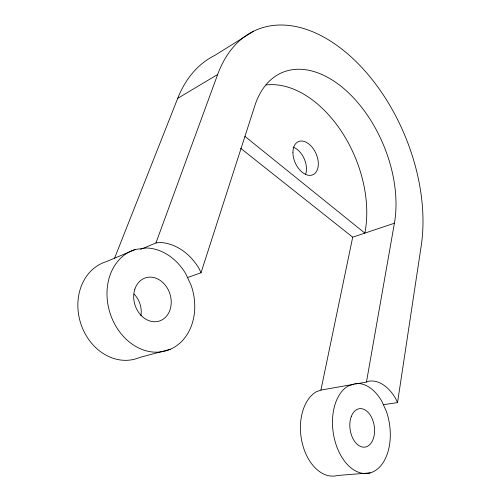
<?xml version="1.0" encoding="UTF-8"?>
<svg xmlns="http://www.w3.org/2000/svg" width="501" height="501" viewBox="0 0 501 501"><rect width="100%" height="100%" fill="white"/><g stroke="black" fill="none" stroke-linecap="round" stroke-linejoin="round"><path stroke-width="0.75" d="M383.371 404.708L397.537 402.591L421.222 245.784A154.64 95.929 67.4 0 0 346.36 52.743A154.64 95.929 67.4 0 0 217.653 74.505L177.711 98.346L114.478 258.422M370.208 472.888L337.58 475.474A43.781 28.67 82.5 0 1 302.472 444.043A43.781 28.67 82.5 0 1 316.256 391.776L320.916 390.085L366.463 382.063L394.412 223.221A106.012 65.418 67.4 0 0 343.335 88.157A106.012 65.418 67.4 0 0 254.809 105.767L201.026 272.757L187.487 277.554M320.916 390.085L352.704 237.186L394.412 223.221M140.574 249.366L155.936 242.96L217.653 74.505M253.756 31.118L214.628 55.505A147.438 97.495 67.2 0 0 177.711 98.346M135.427 249.429A52.962 42.861 72.3 0 0 110.057 313.156A52.962 42.861 72.3 0 0 167.685 350.299A52.962 42.861 72.3 0 0 191.131 285.332L185.57 273.452A52.962 42.861 72.3 0 0 146.486 247.982L135.427 249.429L106.406 261.616A50.795 42.566 72.8 0 0 81.175 324.754A50.795 42.566 72.8 0 0 139.71 357.445L170.234 349.31M366.463 382.063L368.849 381.167A46.036 28.338 81.3 0 1 395.984 399.159L397.537 402.591M353.518 384.11L347.713 386.265A45.334 28.457 81.6 0 0 336.102 444.731A45.334 28.457 81.6 0 0 375.763 470.295A45.334 28.457 81.6 0 0 386.284 411.127L381.831 401.326A45.334 28.457 81.6 0 0 354.721 383.66M155.936 242.96L159.731 242.484A53.945 42.954 72.2 0 1 199.079 268.58L201.026 272.757M240.605 148.252L352.704 237.186M244.883 136.335L364.834 233.128A102.536 66.264 67.3 0 0 341.075 130.849A102.536 66.264 67.3 0 0 265.975 84.963M134.093 294.074A21.75 18.211 72.8 0 1 140.906 315.78M293.11 147.1A17.842 11.448 66.3 0 1 305.516 174.592M134.857 289.133A22.677 18.33 72.3 0 0 155.567 321.73A22.677 18.33 72.3 0 0 166.927 287.455A22.677 18.33 72.3 0 0 134.857 289.133M351.326 416.406A19.414 12.181 81.6 0 0 362.492 447.061A19.414 12.181 81.6 0 0 372.763 420.214A19.414 12.181 81.6 0 0 351.326 416.406M292.928 152.279A18.086 11.391 66.4 0 0 311.835 175.131A18.086 11.391 66.4 0 0 312.129 147.181A18.086 11.391 66.4 0 0 292.928 152.279"/></g></svg>
